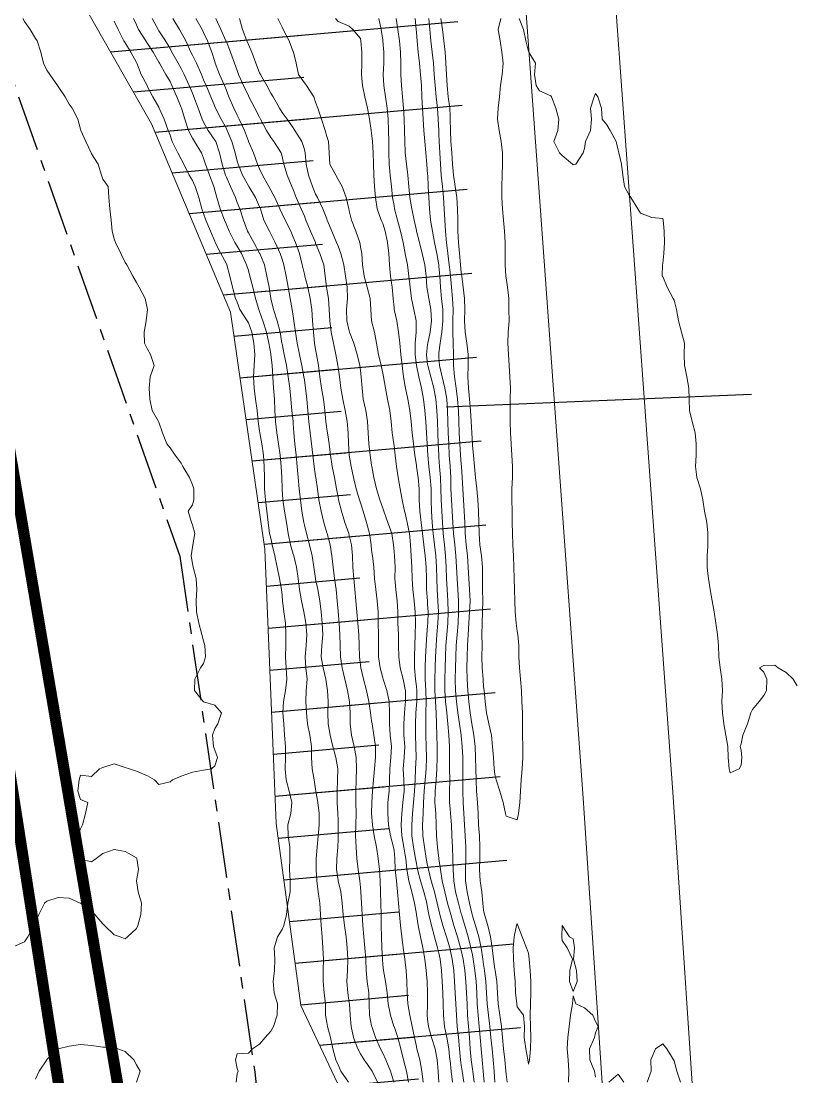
# Model space of a CAD drawing. Header units: centimetres. Extents: x 0 to 642158, y -847 to 649707.
# Drawn here: x 617082.6 to 617117.14, y 621289.99 to 621337.13 of the extents above; entities that cross this region are included whole.
import ezdxf

# ---------------------------------------------------------------- set-up
doc = ezdxf.new("R2010")
doc.units = ezdxf.units.CM
doc.header["$MEASUREMENT"] = 0
doc.linetypes.add('CENTERX2', pattern=[4, 2.5, -0.5, 0.5, -0.5])
for name, color, linetype, lineweight in [('MEV_environnement_V', 7, 'Continuous', 20), ('MEV_schema paysager_V', 7, 'Continuous', 20), ('WAL_topographie 0.5', 253, 'Continuous', 20)]:
    doc.layers.add(name, color=color, linetype=linetype, lineweight=lineweight)
doc.layers.add('MEV_schema paysager_Ha', color=7, linetype='Continuous', lineweight=25, transparency=0.13)
doc.layers.add('SPW_parcellaire cadastral', color=7, linetype='CENTERX2', lineweight=25, true_color=0xff0542)
doc.linetypes.add('TRACKS', pattern='A,0.15,[130,ltypeshp.shx,S=0.25,R=0,X=0,Y=0],0.15', length=0.3)
picture_1 = doc.add_image_def('image2.png', size_in_pixel=(6614, 11023))

msp = doc.modelspace()

# ---------------------------------------------------------------- hatches: boundary and pattern name
at = {"layer": 'MEV_schema paysager_Ha', "transparency": 33554687}
h = msp.add_hatch(dxfattribs=at)
h.set_pattern_fill('ANSI31', color=60, scale=30, angle=320)
h.paths.add_polyline_path([(617170.419, 620834.567), (617172.651, 620836.166), (617173.767, 620838.36), (617176.52, 620837.394), (617174.806, 620846.341), (617170.861, 620863.855), (617160.166, 620908.624), (617154.776, 620933.562), (617146.673, 620971.647), (617141.556, 621000.514), (617137.768, 621021.34), (617128.09, 621079.063), (617126.156, 621093.864), (617119.316, 621143.104), (617111.792, 621208.391), (617108.156, 621251.964), (617106.162, 621276.436), (617103.961, 621303.676), (617102.134, 621336.288), (617100.135, 621389.845), (617096.516, 621463.981), (617093.32, 621529.296), (617090.317, 621582.148), (617088.875, 621608.789), (617089.552, 621610.434), (617091.584, 621610.24), (617079.838, 621624.63), (617079.15, 621614.869), (617077.224, 621610.745), (617075.161, 621604.283), (617075.024, 621597.272), (617074.199, 621592.185), (617074.199, 621587.785), (617073.373, 621584.761), (617071.723, 621576.1), (617070.554, 621571.223), (617069.004, 621567.237), (617065.792, 621560.483), (617065.459, 621555.39), (617064.352, 621548.747), (617063.248, 621545.861), (617063.538, 621539.763), (617064.894, 621531.341), (617066.831, 621523.888), (617067.993, 621518.758), (617069.311, 621511.094), (617070.285, 621505.466), (617073.425, 621497.132), (617077.756, 621487.932), (617080.679, 621477.434), (617081.545, 621462.498), (617082.024, 621453.112), (617079.891, 621448.421), (617077.757, 621439.358), (617074.131, 621434.987), (617070.825, 621431.469), (617069.438, 621426.671), (617071.018, 621420.988), (617073.27, 621414.516), (617077.07, 621409.311), (617077.914, 621402.699), (617079.322, 621395.946), (617077.774, 621388.912), (617077.028, 621379.272), (617077.18, 621366.49), (617077.637, 621354.926), (617081.138, 621345.34), (617084.667, 621339.141), (617088.419, 621332.55), (617091.943, 621324.141), (617093.489, 621313.549), (617093.991, 621301.308), (617095.095, 621293.181), (617098.226, 621286.522), (617098.599, 621269.214), (617098.32, 621260.56), (617100.919, 621240.097), (617102.163, 621224.304), (617102.661, 621213.61), (617104.31, 621203.418), (617105.03, 621196.058), (617108.853, 621175.666), (617110.452, 621164.481), (617113.761, 621137.233), (617115.569, 621117.477), (617117.489, 621112.22), (617116.988, 621109.132), (617114.316, 621105.794), (617111.985, 621102.229), (617112.056, 621101.1), (617120.765, 621101.771), (617121.63, 621095.928), (617112.376, 621095.304), (617112.524, 621092.145), (617113.883, 621089.004), (617118.105, 621088.839), (617120.775, 621088.744), (617122.967, 621085.98), (617123.825, 621080.262), (617124.207, 621073.973), (617125.553, 621066.79), (617126.9, 621057.169), (617128.055, 621049.377), (617129.783, 621041.532), (617130.994, 621026.347), (617134.207, 621004.931), (617136.145, 620988.525), (617136.031, 620979.069), (617142.374, 620949.543), (617145.918, 620930.208), (617153.153, 620899.212), (617158.672, 620872.657), (617161.08, 620858.212), (617163.85, 620847.016), (617167.101, 620840.155), (617169.922, 620834.909)])
h = msp.add_hatch(dxfattribs=at)
h.set_pattern_fill('ANSI31', color=60, scale=15, angle=320)
h.paths.add_polyline_path([(617170.419, 620834.567), (617172.651, 620836.166), (617173.767, 620838.36), (617172.164, 620839.948), (617169.222, 620844.997), (617165.011, 620861.103), (617155.295, 620905.773), (617149.967, 620930.558), (617141.637, 620968.956), (617138.302, 620999.865), (617134.651, 621021.029), (617125.75, 621078.391), (617121.772, 621092.578), (617115.806, 621141.831), (617107.516, 621206.061), (617103.711, 621250.656), (617102.096, 621275.072), (617098.522, 621305.188), (617095.036, 621336.316), (617086.438, 621359.081), (617085.934, 621388.312), (617080.11, 621426.004), (617086.838, 621442.658), (617088.578, 621463.389), (617083.681, 621500.211), (617076.945, 621529.071), (617073.11, 621552.713), (617080.742, 621582.645), (617082.21, 621610.23), (617089.552, 621610.434), (617091.584, 621610.24), (617079.838, 621624.63), (617079.15, 621614.869), (617077.224, 621610.745), (617075.161, 621604.283), (617075.024, 621597.272), (617074.199, 621592.185), (617074.199, 621587.785), (617073.373, 621584.761), (617071.723, 621576.1), (617070.554, 621571.223), (617069.004, 621567.237), (617065.792, 621560.483), (617065.459, 621555.39), (617064.352, 621548.747), (617063.248, 621545.861), (617063.538, 621539.763), (617064.894, 621531.341), (617066.831, 621523.888), (617067.993, 621518.758), (617069.311, 621511.094), (617070.285, 621505.466), (617073.425, 621497.132), (617077.756, 621487.932), (617080.679, 621477.434), (617081.545, 621462.498), (617082.024, 621453.112), (617079.891, 621448.421), (617077.757, 621439.358), (617074.131, 621434.987), (617070.825, 621431.469), (617069.438, 621426.671), (617071.018, 621420.988), (617073.27, 621414.516), (617077.07, 621409.311), (617077.914, 621402.699), (617079.322, 621395.946), (617077.774, 621388.912), (617077.028, 621379.272), (617077.18, 621366.49), (617077.637, 621354.926), (617081.138, 621345.34), (617084.667, 621339.141), (617088.419, 621332.55), (617091.943, 621324.141), (617093.489, 621313.549), (617093.991, 621301.308), (617095.095, 621293.181), (617098.226, 621286.522), (617098.599, 621269.214), (617098.32, 621260.56), (617100.919, 621240.097), (617102.163, 621224.304), (617102.661, 621213.61), (617104.31, 621203.418), (617105.03, 621196.058), (617108.853, 621175.666), (617110.452, 621164.481), (617113.761, 621137.233), (617115.569, 621117.477), (617117.489, 621112.22), (617116.988, 621109.132), (617114.316, 621105.794), (617111.985, 621102.229), (617112.056, 621101.1), (617120.765, 621101.771), (617121.63, 621095.928), (617112.376, 621095.304), (617112.524, 621092.145), (617113.883, 621089.004), (617118.105, 621088.839), (617120.775, 621088.744), (617122.967, 621085.98), (617123.825, 621080.262), (617124.207, 621073.973), (617125.553, 621066.79), (617126.9, 621057.169), (617128.055, 621049.377), (617129.783, 621041.532), (617130.994, 621026.347), (617134.207, 621004.931), (617136.145, 620988.525), (617136.031, 620979.069), (617142.374, 620949.543), (617145.918, 620930.208), (617153.153, 620899.212), (617158.672, 620872.657), (617161.08, 620858.212), (617163.85, 620847.016), (617167.101, 620840.155), (617169.922, 620834.909)])

# ---------------------------------------------------------------- linework, layer by layer
msp.add_lwpolyline([(617101.593, 621319.912), (617115.209, 621320.471)])
at = {"layer": 'MEV_environnement_V', "linetype": 'TRACKS', "ltscale": 3}
for points in [[(617115.794, 621199.724), (617111.915, 621241.714), (617110.06, 621267.008), (617107.699, 621302.432), (617104.663, 621344.26), (617103.483, 621367.692), (617102.471, 621399.898), (617101.965, 621436.486), (617102.302, 621459.749), (617102.808, 621476.946), (617103.82, 621503.415), (617105.674, 621530.899), (617108.036, 621563.453)], [(617119.773, 621200.126), (617115.901, 621242.044), (617114.05, 621267.287), (617111.689, 621302.71), (617108.655, 621344.506), (617107.479, 621367.856), (617106.47, 621399.988), (617105.965, 621436.485), (617106.301, 621459.661), (617106.806, 621476.811), (617107.814, 621503.204), (617109.664, 621530.619), (617112.025, 621563.164)]]:
    msp.add_lwpolyline(points, dxfattribs=at)
at = {"layer": 'MEV_schema paysager_V', "color": 60}
msp.add_lwpolyline([(617077.07, 621409.311), (617077.914, 621402.699), (617079.322, 621395.946), (617077.774, 621388.912), (617077.028, 621379.272), (617077.18, 621366.49), (617077.637, 621354.926), (617081.138, 621345.34), (617084.667, 621339.141), (617088.419, 621332.55), (617091.943, 621324.141), (617093.489, 621313.549), (617093.991, 621301.308), (617095.095, 621293.181), (617098.226, 621286.522), (617098.599, 621269.214), (617098.32, 621260.56), (617100.919, 621240.097), (617102.163, 621224.304)], dxfattribs=at)
at = {"layer": 'MEV_schema paysager_V', "color": 60, "const_width": 0.5}
for points in [[(617110.277, 621100.618), (617111.124, 621109.529), (617111.382, 621116.71), (617111.574, 621125.307), (617110.935, 621135.4), (617109.34, 621150.055), (617106.104, 621177.648), (617104.154, 621190.505), (617102.541, 621197.282), (617100.539, 621209.483), (617096.053, 621236.837), (617089.623, 621273.757), (617077.79, 621343.258), (617071.163, 621389.516)], [(617108.822, 621103.031), (617109.811, 621117.869), (617110.075, 621125.387), (617109.255, 621136.748), (617107.17, 621155.599), (617105.176, 621171.458), (617103.362, 621186.14), (617101.579, 621194.056), (617099.483, 621205.218), (617096.884, 621218.628), (617084.5, 621288.232), (617075.813, 621343.77), (617069.415, 621389.248)]]:
    msp.add_lwpolyline(points, dxfattribs=at)
at = {"layer": 'SPW_parcellaire cadastral'}
msp.add_lwpolyline([(616994.605, 621177.519), (616985.886, 621207.147), (616944.019, 621346.288), (616971.753, 621365.049), (617029.25, 621381.354), (617065.63, 621389.514), (617071.741, 621390.887), (617073.221, 621360.179), (617089.684, 621313.243), (617093.033, 621290.202), (617101.744, 621209.692), (616994.605, 621177.519)], dxfattribs=at)
at = {"layer": 'WAL_topographie 0.5'}
for points in [[(617082.678, 621337.25), (617082.75, 621337.119), (617083.003, 621336.75), (617083.25, 621336.358), (617083.314, 621336.25), (617083.486, 621335.75), (617083.609, 621335.25), (617083.75, 621334.937), (617083.883, 621334.75), (617084.225, 621334.25), (617084.25, 621334.212), (617084.569, 621333.75), (617084.75, 621333.425), (617084.886, 621333.25), (617085.137, 621332.75), (617085.25, 621332.3), (617085.27, 621332.25), (617085.495, 621331.75), (617085.731, 621331.25), (617085.75, 621331.203), (617086.05, 621330.75), (617086.194, 621330.25), (617086.25, 621330.07), (617086.485, 621329.75), (617086.519, 621329.25), (617086.567, 621328.75), (617086.617, 621328.25), (617086.661, 621327.75), (617086.75, 621327.413), (617086.81, 621327.25), (617087.06, 621326.75), (617087.25, 621326.357), (617087.322, 621326.25), (617087.59, 621325.75), (617087.75, 621325.467), (617087.879, 621325.25), (617088.141, 621324.75), (617088.25, 621324.25), (617088.25, 621324.25), (617088.25, 621324.25), (617088.186, 621323.75), (617088.094, 621323.25), (617088.105, 621322.75), (617088.25, 621322.483), (617088.373, 621322.25), (617088.546, 621321.75), (617088.369, 621321.25), (617088.319, 621320.75), (617088.343, 621320.25), (617088.45, 621319.75), (617088.741, 621319.25), (617088.75, 621319.231), (617088.914, 621318.75), (617089.115, 621318.25), (617089.25, 621318.075), (617089.474, 621317.75), (617089.75, 621317.394), (617089.825, 621317.25), (617090.12, 621316.75), (617090.25, 621316.432), (617090.313, 621316.25), (617090.315, 621315.75), (617090.25, 621315.538), (617090.067, 621315.25), (617090.207, 621314.75), (617090.25, 621314.639), (617090.359, 621314.25), (617090.264, 621313.75), (617090.25, 621313.65), (617090.187, 621313.25), (617090.25, 621312.917), (617090.289, 621312.75), (617090.424, 621312.25), (617090.452, 621311.75), (617090.42, 621311.25), (617090.438, 621310.75), (617090.537, 621310.25), (617090.67, 621309.75), (617090.75, 621309.459), (617090.804, 621309.25), (617090.831, 621308.75), (617090.75, 621308.456), (617090.615, 621308.25), (617090.364, 621307.75), (617090.35, 621307.25), (617090.736, 621306.75), (617090.75, 621306.739), (617091.25, 621306.591), (617091.544, 621306.25), (617091.382, 621305.75), (617091.25, 621305.554), (617091.139, 621305.25), (617091.194, 621304.75), (617091.25, 621304.573), (617091.375, 621304.25), (617091.25, 621303.883), (617091.096, 621303.75), (617090.75, 621303.683), (617090.25, 621303.592), (617089.75, 621303.415), (617089.363, 621303.25), (617089.25, 621303.162), (617088.75, 621303.052), (617088.557, 621303.25), (617088.25, 621303.432), (617087.75, 621303.638), (617087.441, 621303.75), (617087.25, 621303.811), (617086.75, 621303.969), (617086.25, 621303.808), (617086.1, 621303.75), (617085.75, 621303.4), (617085.25, 621303.458), (617085.201, 621303.25), (617085.135, 621302.75), (617085.25, 621302.375), (617085.583, 621302.25), (617085.483, 621301.75), (617085.343, 621301.25), (617085.25, 621301.075), (617085.104, 621300.75), (617085.018, 621300.25), (617085.234, 621299.75), (617085.25, 621299.719), (617085.75, 621299.591), (617085.95, 621299.75), (617086.25, 621299.96), (617086.75, 621300.142), (617087.25, 621300.053), (617087.75, 621299.768), (617087.763, 621299.75), (617087.85, 621299.25), (617087.75, 621298.75), (617087.821, 621298.25), (617087.975, 621297.75), (617087.94, 621297.25), (617087.807, 621296.75), (617087.75, 621296.62), (617087.345, 621296.25), (617087.25, 621296.155), (617087.019, 621296.25), (617086.75, 621296.338), (617086.327, 621296.75), (617086.25, 621296.827), (617085.895, 621297.25), (617085.75, 621297.428), (617085.25, 621297.745), (617085.238, 621297.75), (617084.75, 621297.97), (617084.25, 621297.997), (617083.75, 621297.842), (617083.649, 621297.75), (617083.391, 621297.25), (617083.25, 621296.938), (617083.182, 621296.75), (617082.909, 621296.25), (617082.75, 621296.019), (617082.25, 621295.804)], [(617086.75, 621337.135), (617086.932, 621336.75), (617087.194, 621336.25), (617087.25, 621336.156), (617087.508, 621335.75), (617087.75, 621335.289), (617087.769, 621335.25), (617087.969, 621334.75), (617088.224, 621334.25), (617088.25, 621334.198), (617088.485, 621333.75), (617088.75, 621333.291), (617088.768, 621333.25), (617088.992, 621332.75), (617089.172, 621332.25), (617089.25, 621332.044), (617089.345, 621331.75), (617089.594, 621331.25), (617089.75, 621330.971), (617089.868, 621330.75), (617090.112, 621330.25), (617090.25, 621330.011), (617090.372, 621329.75), (617090.538, 621329.25), (617090.664, 621328.75), (617090.75, 621328.54), (617090.853, 621328.25), (617091.06, 621327.75), (617091.25, 621327.301), (617091.272, 621327.25), (617091.52, 621326.75), (617091.75, 621326.321), (617091.786, 621326.25), (617091.922, 621325.75), (617092.041, 621325.25), (617092.177, 621324.75), (617092.25, 621324.581), (617092.363, 621324.25), (617092.693, 621323.75), (617092.75, 621323.661), (617092.897, 621323.25), (617092.995, 621322.75), (617093.036, 621322.25), (617093.007, 621321.75), (617092.974, 621321.25), (617092.999, 621320.75), (617093.064, 621320.25), (617093.133, 621319.75), (617093.181, 621319.25), (617093.25, 621318.832), (617093.261, 621318.75), (617093.354, 621318.25), (617093.426, 621317.75), (617093.459, 621317.25), (617093.462, 621316.75), (617093.471, 621316.25), (617093.513, 621315.75), (617093.575, 621315.25), (617093.631, 621314.75), (617093.697, 621314.25), (617093.75, 621314.052), (617093.808, 621313.75), (617093.93, 621313.25), (617094.039, 621312.75), (617094.137, 621312.25), (617094.219, 621311.75), (617094.25, 621311.5), (617094.272, 621311.25), (617094.334, 621310.75), (617094.407, 621310.25), (617094.427, 621309.75), (617094.413, 621309.25), (617094.406, 621308.75), (617094.438, 621308.25), (617094.47, 621307.75), (617094.411, 621307.25), (617094.321, 621306.75), (617094.293, 621306.25), (617094.324, 621305.75), (617094.364, 621305.25), (617094.403, 621304.75), (617094.407, 621304.25), (617094.397, 621303.75), (617094.442, 621303.25), (617094.568, 621302.75), (617094.688, 621302.25), (617094.642, 621301.75), (617094.512, 621301.25), (617094.528, 621300.75), (617094.597, 621300.25), (617094.598, 621299.75), (617094.588, 621299.25), (617094.619, 621298.75), (617094.615, 621298.25), (617094.514, 621297.75), (617094.448, 621297.25), (617094.33, 621296.75), (617094.25, 621296.57), (617094.047, 621296.25), (617093.901, 621295.75), (617093.923, 621295.25), (617093.917, 621294.75), (617093.853, 621294.25), (617093.894, 621293.75), (617094.054, 621293.25), (617094.036, 621292.75), (617093.876, 621292.25), (617093.75, 621292.034), (617093.504, 621291.75), (617093.25, 621291.457), (617092.934, 621291.25), (617092.75, 621291.05), (617092.25, 621291.028), (617092.167, 621290.75), (617092.25, 621290.365), (617092.295, 621290.25), (617092.25, 621290.125), (617092.204, 621289.75)], [(617087.623, 621337.25), (617087.75, 621336.966), (617087.845, 621336.75), (617088.166, 621336.25), (617088.25, 621336.129), (617088.495, 621335.75), (617088.75, 621335.303), (617088.78, 621335.25), (617089.07, 621334.75), (617089.25, 621334.428), (617089.337, 621334.25), (617089.551, 621333.75), (617089.75, 621333.27), (617089.757, 621333.25), (617089.914, 621332.75), (617090.077, 621332.25), (617090.25, 621331.911), (617090.345, 621331.75), (617090.654, 621331.25), (617090.75, 621331.016), (617090.838, 621330.75), (617091.011, 621330.25), (617091.203, 621329.75), (617091.25, 621329.582), (617091.346, 621329.25), (617091.494, 621328.75), (617091.684, 621328.25), (617091.75, 621328.084), (617091.886, 621327.75), (617092.143, 621327.25), (617092.25, 621327.082), (617092.448, 621326.75), (617092.671, 621326.25), (617092.75, 621325.989), (617092.819, 621325.75), (617092.944, 621325.25), (617093.061, 621324.75), (617093.211, 621324.25), (617093.25, 621324.159), (617093.398, 621323.75), (617093.559, 621323.25), (617093.666, 621322.75), (617093.75, 621322.283), (617093.756, 621322.25), (617093.817, 621321.75), (617093.837, 621321.25), (617093.868, 621320.75), (617093.908, 621320.25), (617093.927, 621319.75), (617093.954, 621319.25), (617094.021, 621318.75), (617094.099, 621318.25), (617094.163, 621317.75), (617094.216, 621317.25), (617094.242, 621316.75), (617094.25, 621316.25), (617094.25, 621316.25), (617094.288, 621315.75), (617094.364, 621315.25), (617094.449, 621314.75), (617094.529, 621314.25), (617094.635, 621313.75), (617094.75, 621313.33), (617094.773, 621313.25), (617094.889, 621312.75), (617094.964, 621312.25), (617095.034, 621311.75), (617095.113, 621311.25), (617095.217, 621310.75), (617095.25, 621310.592), (617095.312, 621310.25), (617095.351, 621309.75), (617095.32, 621309.25), (617095.28, 621308.75), (617095.317, 621308.25), (617095.37, 621307.75), (617095.333, 621307.25), (617095.308, 621306.75), (617095.337, 621306.25), (617095.393, 621305.75), (617095.489, 621305.25), (617095.558, 621304.75), (617095.57, 621304.25), (617095.598, 621303.75), (617095.682, 621303.25), (617095.75, 621302.846), (617095.764, 621302.75), (617095.841, 621302.25), (617095.901, 621301.75), (617095.909, 621301.25), (617095.868, 621300.75), (617095.811, 621300.25), (617095.773, 621299.75), (617095.768, 621299.25), (617095.797, 621298.75), (617095.87, 621298.25), (617095.934, 621297.75), (617095.964, 621297.25), (617096.004, 621296.75), (617096.038, 621296.25), (617096.065, 621295.75), (617096.096, 621295.25), (617096.093, 621294.75), (617096.087, 621294.25), (617096.137, 621293.75), (617096.193, 621293.25), (617096.183, 621292.75), (617096.25, 621292.417), (617096.276, 621292.25), (617096.415, 621291.75), (617096.515, 621291.25), (617096.651, 621290.75), (617096.75, 621290.526), (617096.873, 621290.25), (617097.223, 621289.75)], [(617088.455, 621337.25), (617088.718, 621336.75), (617088.75, 621336.701), (617089.042, 621336.25), (617089.25, 621335.902), (617089.336, 621335.75), (617089.616, 621335.25), (617089.75, 621335.01), (617089.887, 621334.75), (617090.111, 621334.25), (617090.25, 621333.915), (617090.317, 621333.75), (617090.506, 621333.25), (617090.691, 621332.75), (617090.75, 621332.622), (617090.955, 621332.25), (617091.25, 621331.822), (617091.289, 621331.75), (617091.464, 621331.25), (617091.577, 621330.75), (617091.728, 621330.25), (617091.75, 621330.195), (617091.946, 621329.75), (617092.167, 621329.25), (617092.25, 621329.03), (617092.365, 621328.75), (617092.531, 621328.25), (617092.715, 621327.75), (617092.75, 621327.683), (617092.996, 621327.25), (617093.25, 621326.775), (617093.264, 621326.75), (617093.462, 621326.25), (617093.579, 621325.75), (617093.669, 621325.25), (617093.75, 621324.761), (617093.752, 621324.75), (617093.871, 621324.25), (617094.034, 621323.75), (617094.165, 621323.25), (617094.246, 621322.75), (617094.25, 621322.726), (617094.349, 621322.25), (617094.455, 621321.75), (617094.528, 621321.25), (617094.592, 621320.75), (617094.647, 621320.25), (617094.693, 621319.75), (617094.743, 621319.25), (617094.75, 621319.171), (617094.783, 621318.75), (617094.826, 621318.25), (617094.88, 621317.75), (617094.93, 621317.25), (617094.972, 621316.75), (617095.016, 621316.25), (617095.067, 621315.75), (617095.134, 621315.25), (617095.225, 621314.75), (617095.25, 621314.629), (617095.34, 621314.25), (617095.477, 621313.75), (617095.599, 621313.25), (617095.671, 621312.75), (617095.741, 621312.25), (617095.75, 621312.208), (617095.852, 621311.75), (617095.944, 621311.25), (617095.992, 621310.75), (617096.046, 621310.25), (617096.076, 621309.75), (617096.033, 621309.25), (617096.002, 621308.75), (617096.079, 621308.25), (617096.199, 621307.75), (617096.25, 621307.442), (617096.284, 621307.25), (617096.311, 621306.75), (617096.299, 621306.25), (617096.312, 621305.75), (617096.392, 621305.25), (617096.515, 621304.75), (617096.655, 621304.25), (617096.74, 621303.75), (617096.732, 621303.25), (617096.712, 621302.75), (617096.714, 621302.25), (617096.742, 621301.75), (617096.75, 621301.459), (617096.755, 621301.25), (617096.753, 621300.75), (617096.75, 621300.6), (617096.742, 621300.25), (617096.693, 621299.75), (617096.679, 621299.25), (617096.75, 621298.758), (617096.751, 621298.75), (617096.869, 621298.25), (617096.941, 621297.75), (617096.979, 621297.25), (617097.038, 621296.75), (617097.111, 621296.25), (617097.163, 621295.75), (617097.193, 621295.25), (617097.175, 621294.75), (617097.139, 621294.25), (617097.181, 621293.75), (617097.25, 621293.302), (617097.257, 621293.25), (617097.293, 621292.75), (617097.334, 621292.25), (617097.439, 621291.75), (617097.629, 621291.25), (617097.75, 621291.028), (617097.915, 621290.75), (617098.25, 621290.287), (617098.271, 621290.25), (617098.516, 621289.75)], [(617089.378, 621337.25), (617089.68, 621336.75), (617089.75, 621336.627), (617089.954, 621336.25), (617090.18, 621335.75), (617090.25, 621335.609), (617090.425, 621335.25), (617090.649, 621334.75), (617090.75, 621334.507), (617090.861, 621334.25), (617091.069, 621333.75), (617091.25, 621333.317), (617091.279, 621333.25), (617091.529, 621332.75), (617091.75, 621332.361), (617091.806, 621332.25), (617092.01, 621331.75), (617092.154, 621331.25), (617092.25, 621330.885), (617092.292, 621330.75), (617092.49, 621330.25), (617092.75, 621329.771), (617092.762, 621329.75), (617093.063, 621329.25), (617093.25, 621328.839), (617093.288, 621328.75), (617093.443, 621328.25), (617093.684, 621327.75), (617093.75, 621327.631), (617093.941, 621327.25), (617094.16, 621326.75), (617094.25, 621326.502), (617094.334, 621326.25), (617094.433, 621325.75), (617094.52, 621325.25), (617094.613, 621324.75), (617094.706, 621324.25), (617094.75, 621323.963), (617094.78, 621323.75), (617094.848, 621323.25), (617094.927, 621322.75), (617095.024, 621322.25), (617095.133, 621321.75), (617095.23, 621321.25), (617095.25, 621321.118), (617095.305, 621320.75), (617095.363, 621320.25), (617095.399, 621319.75), (617095.443, 621319.25), (617095.507, 621318.75), (617095.567, 621318.25), (617095.623, 621317.75), (617095.688, 621317.25), (617095.75, 621316.806), (617095.758, 621316.75), (617095.83, 621316.25), (617095.9, 621315.75), (617095.994, 621315.25), (617096.12, 621314.75), (617096.25, 621314.282), (617096.259, 621314.25), (617096.399, 621313.75), (617096.48, 621313.25), (617096.53, 621312.75), (617096.592, 621312.25), (617096.662, 621311.75), (617096.716, 621311.25), (617096.75, 621310.788), (617096.753, 621310.75), (617096.797, 621310.25), (617096.834, 621309.75), (617096.84, 621309.25), (617096.857, 621308.75), (617096.937, 621308.25), (617097.051, 621307.75), (617097.172, 621307.25), (617097.25, 621306.821), (617097.263, 621306.75), (617097.289, 621306.25), (617097.294, 621305.75), (617097.352, 621305.25), (617097.469, 621304.75), (617097.554, 621304.25), (617097.569, 621303.75), (617097.552, 621303.25), (617097.537, 621302.75), (617097.546, 621302.25), (617097.559, 621301.75), (617097.543, 621301.25), (617097.533, 621300.75), (617097.554, 621300.25), (617097.59, 621299.75), (617097.653, 621299.25), (617097.727, 621298.75), (617097.75, 621298.444), (617097.763, 621298.25), (617097.793, 621297.75), (617097.829, 621297.25), (617097.864, 621296.75), (617097.9, 621296.25), (617097.946, 621295.75), (617097.992, 621295.25), (617098.009, 621294.75), (617098.045, 621294.25), (617098.122, 621293.75), (617098.144, 621293.25), (617098.161, 621292.75), (617098.25, 621292.273), (617098.255, 621292.25), (617098.416, 621291.75), (617098.644, 621291.25), (617098.75, 621291.049), (617098.885, 621290.75), (617099.086, 621290.25), (617099.248, 621289.75)], [(617090.398, 621337.25), (617090.68, 621336.75), (617090.75, 621336.616), (617090.927, 621336.25), (617091.117, 621335.75), (617091.25, 621335.325), (617091.271, 621335.25), (617091.458, 621334.75), (617091.68, 621334.25), (617091.75, 621334.076), (617091.88, 621333.75), (617092.093, 621333.25), (617092.25, 621332.927), (617092.341, 621332.75), (617092.571, 621332.25), (617092.75, 621331.764), (617092.756, 621331.75), (617092.97, 621331.25), (617093.159, 621330.75), (617093.25, 621330.535), (617093.379, 621330.25), (617093.657, 621329.75), (617093.75, 621329.584), (617093.929, 621329.25), (617094.145, 621328.75), (617094.25, 621328.52), (617094.387, 621328.25), (617094.639, 621327.75), (617094.75, 621327.486), (617094.848, 621327.25), (617095.025, 621326.75), (617095.153, 621326.25), (617095.25, 621325.826), (617095.269, 621325.75), (617095.395, 621325.25), (617095.509, 621324.75), (617095.58, 621324.25), (617095.613, 621323.75), (617095.65, 621323.25), (617095.705, 621322.75), (617095.75, 621322.462), (617095.785, 621322.25), (617095.873, 621321.75), (617095.943, 621321.25), (617096.019, 621320.75), (617096.108, 621320.25), (617096.165, 621319.75), (617096.203, 621319.25), (617096.25, 621318.912), (617096.275, 621318.75), (617096.35, 621318.25), (617096.41, 621317.75), (617096.493, 621317.25), (617096.593, 621316.75), (617096.68, 621316.25), (617096.75, 621315.875), (617096.776, 621315.75), (617096.909, 621315.25), (617097.058, 621314.75), (617097.225, 621314.25), (617097.25, 621314.159), (617097.348, 621313.75), (617097.398, 621313.25), (617097.414, 621312.75), (617097.45, 621312.25), (617097.507, 621311.75), (617097.547, 621311.25), (617097.583, 621310.75), (617097.627, 621310.25), (617097.671, 621309.75), (617097.695, 621309.25), (617097.709, 621308.75), (617097.75, 621308.38), (617097.765, 621308.25), (617097.886, 621307.75), (617098.022, 621307.25), (617098.126, 621306.75), (617098.2, 621306.25), (617098.25, 621305.892), (617098.268, 621305.75), (617098.349, 621305.25), (617098.419, 621304.75), (617098.417, 621304.25), (617098.381, 621303.75), (617098.34, 621303.25), (617098.286, 621302.75), (617098.253, 621302.25), (617098.251, 621301.75), (617098.282, 621301.25), (617098.362, 621300.75), (617098.473, 621300.25), (617098.546, 621299.75), (617098.595, 621299.25), (617098.638, 621298.75), (617098.652, 621298.25), (617098.66, 621297.75), (617098.669, 621297.25), (617098.681, 621296.75), (617098.691, 621296.25), (617098.703, 621295.75), (617098.73, 621295.25), (617098.75, 621295.011), (617098.778, 621294.75), (617098.866, 621294.25), (617098.942, 621293.75), (617098.995, 621293.25), (617099.085, 621292.75), (617099.246, 621292.25), (617099.25, 621292.24), (617099.413, 621291.75), (617099.549, 621291.25), (617099.677, 621290.75), (617099.75, 621290.471), (617099.802, 621290.25), (617099.897, 621289.75)], [(617091.298, 621337.25), (617091.525, 621336.75), (617091.748, 621336.25), (617091.75, 621336.245), (617091.955, 621335.75), (617092.131, 621335.25), (617092.25, 621334.919), (617092.313, 621334.75), (617092.536, 621334.25), (617092.75, 621333.789), (617092.771, 621333.75), (617093.034, 621333.25), (617093.25, 621332.835), (617093.294, 621332.75), (617093.552, 621332.25), (617093.75, 621331.934), (617093.888, 621331.75), (617094.206, 621331.25), (617094.25, 621331.089), (617094.328, 621330.75), (617094.474, 621330.25), (617094.691, 621329.75), (617094.75, 621329.61), (617094.886, 621329.25), (617095.105, 621328.75), (617095.25, 621328.415), (617095.317, 621328.25), (617095.525, 621327.75), (617095.737, 621327.25), (617095.75, 621327.215), (617095.942, 621326.75), (617096.111, 621326.25), (617096.182, 621325.75), (617096.235, 621325.25), (617096.25, 621325.164), (617096.319, 621324.75), (617096.358, 621324.25), (617096.386, 621323.75), (617096.448, 621323.25), (617096.542, 621322.75), (617096.649, 621322.25), (617096.74, 621321.75), (617096.75, 621321.672), (617096.812, 621321.25), (617096.88, 621320.75), (617096.969, 621320.25), (617097.07, 621319.75), (617097.157, 621319.25), (617097.199, 621318.75), (617097.217, 621318.25), (617097.25, 621317.797), (617097.253, 621317.75), (617097.334, 621317.25), (617097.444, 621316.75), (617097.563, 621316.25), (617097.708, 621315.75), (617097.75, 621315.617), (617097.866, 621315.25), (617098.021, 621314.75), (617098.151, 621314.25), (617098.222, 621313.75), (617098.25, 621313.5), (617098.284, 621313.25), (617098.352, 621312.75), (617098.381, 621312.25), (617098.43, 621311.75), (617098.504, 621311.25), (617098.535, 621310.75), (617098.54, 621310.25), (617098.557, 621309.75), (617098.553, 621309.25), (617098.556, 621308.75), (617098.63, 621308.25), (617098.75, 621307.807), (617098.767, 621307.75), (617098.93, 621307.25), (617099.035, 621306.75), (617099.054, 621306.25), (617099.04, 621305.75), (617099.074, 621305.25), (617099.13, 621304.75), (617099.105, 621304.25), (617099.055, 621303.75), (617099.051, 621303.25), (617099.03, 621302.75), (617098.979, 621302.25), (617098.97, 621301.75), (617099.006, 621301.25), (617099.098, 621300.75), (617099.231, 621300.25), (617099.25, 621300.103), (617099.284, 621299.75), (617099.305, 621299.25), (617099.354, 621298.75), (617099.408, 621298.25), (617099.454, 621297.75), (617099.494, 621297.25), (617099.544, 621296.75), (617099.595, 621296.25), (617099.654, 621295.75), (617099.731, 621295.25), (617099.75, 621295.11), (617099.793, 621294.75), (617099.823, 621294.25), (617099.829, 621293.75), (617099.868, 621293.25), (617099.96, 621292.75), (617100.064, 621292.25), (617100.167, 621291.75), (617100.25, 621291.343), (617100.273, 621291.25), (617100.406, 621290.75), (617100.495, 621290.25), (617100.547, 621289.75)], [(617092.356, 621337.25), (617092.482, 621336.75), (617092.68, 621336.25), (617092.75, 621336.08), (617092.906, 621335.75), (617093.084, 621335.25), (617093.25, 621334.825), (617093.284, 621334.75), (617093.572, 621334.25), (617093.75, 621333.914), (617093.861, 621333.75), (617094.138, 621333.25), (617094.25, 621333.058), (617094.475, 621332.75), (617094.75, 621332.372), (617094.825, 621332.25), (617095.135, 621331.75), (617095.25, 621331.393), (617095.288, 621331.25), (617095.327, 621330.75), (617095.429, 621330.25), (617095.606, 621329.75), (617095.75, 621329.411), (617095.831, 621329.25), (617096.071, 621328.75), (617096.25, 621328.298), (617096.269, 621328.25), (617096.472, 621327.75), (617096.677, 621327.25), (617096.75, 621327.078), (617096.874, 621326.75), (617097.008, 621326.25), (617097.081, 621325.75), (617097.153, 621325.25), (617097.172, 621324.75), (617097.126, 621324.25), (617097.14, 621323.75), (617097.25, 621323.307), (617097.268, 621323.25), (617097.453, 621322.75), (617097.599, 621322.25), (617097.72, 621321.75), (617097.75, 621321.538), (617097.789, 621321.25), (617097.821, 621320.75), (617097.878, 621320.25), (617097.985, 621319.75), (617098.066, 621319.25), (617098.091, 621318.75), (617098.128, 621318.25), (617098.191, 621317.75), (617098.25, 621317.305), (617098.258, 621317.25), (617098.344, 621316.75), (617098.463, 621316.25), (617098.622, 621315.75), (617098.75, 621315.382), (617098.798, 621315.25), (617098.977, 621314.75), (617099.146, 621314.25), (617099.222, 621313.75), (617099.25, 621313.436), (617099.263, 621313.25), (617099.293, 621312.75), (617099.292, 621312.25), (617099.327, 621311.75), (617099.393, 621311.25), (617099.412, 621310.75), (617099.418, 621310.25), (617099.442, 621309.75), (617099.447, 621309.25), (617099.459, 621308.75), (617099.53, 621308.25), (617099.653, 621307.75), (617099.75, 621307.288), (617099.755, 621307.25), (617099.761, 621306.75), (617099.75, 621306.602), (617099.716, 621306.25), (617099.682, 621305.75), (617099.693, 621305.25), (617099.727, 621304.75), (617099.705, 621304.25), (617099.662, 621303.75), (617099.688, 621303.25), (617099.697, 621302.75), (617099.641, 621302.25), (617099.597, 621301.75), (617099.568, 621301.25), (617099.596, 621300.75), (617099.691, 621300.25), (617099.75, 621299.89), (617099.772, 621299.75), (617099.827, 621299.25), (617099.917, 621298.75), (617100.043, 621298.25), (617100.158, 621297.75), (617100.25, 621297.263), (617100.252, 621297.25), (617100.333, 621296.75), (617100.425, 621296.25), (617100.53, 621295.75), (617100.624, 621295.25), (617100.688, 621294.75), (617100.723, 621294.25), (617100.741, 621293.75), (617100.742, 621293.25), (617100.733, 621292.75), (617100.75, 621292.57), (617100.782, 621292.25), (617100.928, 621291.75), (617101.087, 621291.25), (617101.181, 621290.75), (617101.214, 621290.25), (617101.242, 621289.75)], [(617094.064, 621337.25), (617094.25, 621336.859), (617094.308, 621336.75), (617094.567, 621336.25), (617094.75, 621335.766), (617094.757, 621335.75), (617094.874, 621335.25), (617094.982, 621334.75), (617095.25, 621334.369), (617095.34, 621334.25), (617095.664, 621333.75), (617095.75, 621333.51), (617095.851, 621333.25), (617096.011, 621332.75), (617096.173, 621332.25), (617096.25, 621331.982), (617096.32, 621331.75), (617096.358, 621331.25), (617096.384, 621330.75), (617096.652, 621330.25), (617096.75, 621330.065), (617096.927, 621329.75), (617097.108, 621329.25), (617097.227, 621328.75), (617097.25, 621328.657), (617097.356, 621328.25), (617097.545, 621327.75), (617097.718, 621327.25), (617097.75, 621327.06), (617097.812, 621326.75), (617097.84, 621326.25), (617097.91, 621325.75), (617098.055, 621325.25), (617098.189, 621324.75), (617098.221, 621324.25), (617098.248, 621323.75), (617098.25, 621323.744), (617098.375, 621323.25), (617098.474, 621322.75), (617098.563, 621322.25), (617098.677, 621321.75), (617098.75, 621321.419), (617098.785, 621321.25), (617098.865, 621320.75), (617098.952, 621320.25), (617099.061, 621319.75), (617099.127, 621319.25), (617099.168, 621318.75), (617099.239, 621318.25), (617099.25, 621318.181), (617099.307, 621317.75), (617099.366, 621317.25), (617099.437, 621316.75), (617099.525, 621316.25), (617099.615, 621315.75), (617099.723, 621315.25), (617099.75, 621315.159), (617099.842, 621314.75), (617099.939, 621314.25), (617099.986, 621313.75), (617100.011, 621313.25), (617100.038, 621312.75), (617100.057, 621312.25), (617100.091, 621311.75), (617100.145, 621311.25), (617100.19, 621310.75), (617100.203, 621310.25), (617100.197, 621309.75), (617100.181, 621309.25), (617100.158, 621308.75), (617100.167, 621308.25), (617100.215, 621307.75), (617100.25, 621307.423), (617100.264, 621307.25), (617100.262, 621306.75), (617100.25, 621306.586), (617100.222, 621306.25), (617100.202, 621305.75), (617100.201, 621305.25), (617100.229, 621304.75), (617100.243, 621304.25), (617100.21, 621303.75), (617100.192, 621303.25), (617100.164, 621302.75), (617100.114, 621302.25), (617100.075, 621301.75), (617100.037, 621301.25), (617100.043, 621300.75), (617100.123, 621300.25), (617100.212, 621299.75), (617100.25, 621299.522), (617100.299, 621299.25), (617100.425, 621298.75), (617100.581, 621298.25), (617100.708, 621297.75), (617100.75, 621297.552), (617100.81, 621297.25), (617100.92, 621296.75), (617101.05, 621296.25), (617101.196, 621295.75), (617101.25, 621295.522), (617101.307, 621295.25), (617101.368, 621294.75), (617101.4, 621294.25), (617101.421, 621293.75), (617101.438, 621293.25), (617101.456, 621292.75), (617101.508, 621292.25), (617101.609, 621291.75), (617101.691, 621291.25), (617101.747, 621290.75), (617101.75, 621290.728), (617101.804, 621290.25), (617101.858, 621289.75)], [(617096.632, 621337.25), (617096.75, 621337.108), (617097.25, 621336.901), (617097.409, 621336.75), (617097.75, 621336.352), (617097.771, 621336.25), (617097.815, 621335.75), (617097.812, 621335.25), (617097.795, 621334.75), (617097.837, 621334.25), (617097.948, 621333.75), (617098.066, 621333.25), (617098.147, 621332.75), (617098.226, 621332.25), (617098.25, 621332.135), (617098.286, 621331.75), (617098.316, 621331.25), (617098.327, 621330.75), (617098.348, 621330.25), (617098.382, 621329.75), (617098.423, 621329.25), (617098.503, 621328.75), (617098.681, 621328.25), (617098.75, 621328.096), (617098.854, 621327.75), (617098.951, 621327.25), (617099.012, 621326.75), (617099.054, 621326.25), (617099.095, 621325.75), (617099.159, 621325.25), (617099.204, 621324.75), (617099.25, 621324.324), (617099.258, 621324.25), (617099.372, 621323.75), (617099.456, 621323.25), (617099.503, 621322.75), (617099.56, 621322.25), (617099.608, 621321.75), (617099.669, 621321.25), (617099.75, 621320.819), (617099.763, 621320.75), (617099.863, 621320.25), (617099.954, 621319.75), (617100.018, 621319.25), (617100.066, 621318.75), (617100.12, 621318.25), (617100.182, 621317.75), (617100.25, 621317.294), (617100.255, 621317.25), (617100.32, 621316.75), (617100.366, 621316.25), (617100.377, 621315.75), (617100.407, 621315.25), (617100.467, 621314.75), (617100.524, 621314.25), (617100.579, 621313.75), (617100.636, 621313.25), (617100.681, 621312.75), (617100.693, 621312.25), (617100.7, 621311.75), (617100.737, 621311.25), (617100.75, 621311.083), (617100.771, 621310.75), (617100.758, 621310.25), (617100.75, 621310.133), (617100.721, 621309.75), (617100.684, 621309.25), (617100.65, 621308.75), (617100.635, 621308.25), (617100.641, 621307.75), (617100.668, 621307.25), (617100.683, 621306.75), (617100.671, 621306.25), (617100.665, 621305.75), (617100.662, 621305.25), (617100.681, 621304.75), (617100.701, 621304.25), (617100.679, 621303.75), (617100.635, 621303.25), (617100.589, 621302.75), (617100.559, 621302.25), (617100.546, 621301.75), (617100.523, 621301.25), (617100.531, 621300.75), (617100.603, 621300.25), (617100.691, 621299.75), (617100.75, 621299.426), (617100.785, 621299.25), (617100.912, 621298.75), (617101.052, 621298.25), (617101.173, 621297.75), (617101.25, 621297.432), (617101.296, 621297.25), (617101.434, 621296.75), (617101.585, 621296.25), (617101.735, 621295.75), (617101.75, 621295.686), (617101.848, 621295.25), (617101.915, 621294.75), (617101.951, 621294.25), (617101.98, 621293.75), (617102.006, 621293.25), (617102.033, 621292.75), (617102.073, 621292.25), (617102.124, 621291.75), (617102.165, 621291.25), (617102.213, 621290.75), (617102.25, 621290.511), (617102.291, 621290.25), (617102.363, 621289.75)], [(617098.564, 621337.25), (617098.673, 621336.75), (617098.75, 621336.283), (617098.755, 621336.25), (617098.794, 621335.75), (617098.787, 621335.25), (617098.759, 621334.75), (617098.792, 621334.25), (617098.876, 621333.75), (617098.949, 621333.25), (617098.989, 621332.75), (617099.005, 621332.25), (617099.01, 621331.75), (617099.012, 621331.25), (617099.035, 621330.75), (617099.08, 621330.25), (617099.132, 621329.75), (617099.187, 621329.25), (617099.25, 621328.893), (617099.276, 621328.75), (617099.411, 621328.25), (617099.543, 621327.75), (617099.651, 621327.25), (617099.749, 621326.75), (617099.75, 621326.745), (617099.848, 621326.25), (617099.916, 621325.75), (617099.967, 621325.25), (617100.033, 621324.75), (617100.138, 621324.25), (617100.233, 621323.75), (617100.232, 621323.25), (617100.199, 621322.75), (617100.2, 621322.25), (617100.25, 621321.757), (617100.251, 621321.75), (617100.355, 621321.25), (617100.48, 621320.75), (617100.562, 621320.25), (617100.62, 621319.75), (617100.664, 621319.25), (617100.699, 621318.75), (617100.731, 621318.25), (617100.75, 621317.979), (617100.763, 621317.75), (617100.808, 621317.25), (617100.865, 621316.75), (617100.901, 621316.25), (617100.911, 621315.75), (617100.928, 621315.25), (617100.959, 621314.75), (617101.001, 621314.25), (617101.058, 621313.75), (617101.113, 621313.25), (617101.145, 621312.75), (617101.156, 621312.25), (617101.17, 621311.75), (617101.207, 621311.25), (617101.232, 621310.75), (617101.204, 621310.25), (617101.162, 621309.75), (617101.129, 621309.25), (617101.099, 621308.75), (617101.079, 621308.25), (617101.067, 621307.75), (617101.078, 621307.25), (617101.107, 621306.75), (617101.13, 621306.25), (617101.146, 621305.75), (617101.157, 621305.25), (617101.169, 621304.75), (617101.173, 621304.25), (617101.162, 621303.75), (617101.129, 621303.25), (617101.083, 621302.75), (617101.077, 621302.25), (617101.111, 621301.75), (617101.127, 621301.25), (617101.138, 621300.75), (617101.185, 621300.25), (617101.248, 621299.75), (617101.25, 621299.735), (617101.318, 621299.25), (617101.405, 621298.75), (617101.515, 621298.25), (617101.64, 621297.75), (617101.75, 621297.35), (617101.778, 621297.25), (617101.926, 621296.75), (617102.078, 621296.25), (617102.223, 621295.75), (617102.25, 621295.636), (617102.336, 621295.25), (617102.406, 621294.75), (617102.451, 621294.25), (617102.486, 621293.75), (617102.507, 621293.25), (617102.535, 621292.75), (617102.577, 621292.25), (617102.615, 621291.75), (617102.647, 621291.25), (617102.695, 621290.75), (617102.75, 621290.343), (617102.762, 621290.25), (617102.826, 621289.75)], [(617099.342, 621337.25), (617099.425, 621336.75), (617099.495, 621336.25), (617099.534, 621335.75), (617099.546, 621335.25), (617099.556, 621334.75), (617099.586, 621334.25), (617099.628, 621333.75), (617099.672, 621333.25), (617099.705, 621332.75), (617099.721, 621332.25), (617099.73, 621331.75), (617099.75, 621331.273), (617099.751, 621331.25), (617099.804, 621330.75), (617099.859, 621330.25), (617099.905, 621329.75), (617099.961, 621329.25), (617100.041, 621328.75), (617100.142, 621328.25), (617100.25, 621327.779), (617100.257, 621327.75), (617100.385, 621327.25), (617100.512, 621326.75), (617100.617, 621326.25), (617100.68, 621325.75), (617100.72, 621325.25), (617100.75, 621325.085), (617100.799, 621324.75), (617100.888, 621324.25), (617100.916, 621323.75), (617100.86, 621323.25), (617100.757, 621322.75), (617100.75, 621322.692), (617100.703, 621322.25), (617100.75, 621321.781), (617100.753, 621321.75), (617100.896, 621321.25), (617101.032, 621320.75), (617101.112, 621320.25), (617101.159, 621319.75), (617101.185, 621319.25), (617101.206, 621318.75), (617101.226, 621318.25), (617101.243, 621317.75), (617101.25, 621317.661), (617101.28, 621317.25), (617101.322, 621316.75), (617101.343, 621316.25), (617101.359, 621315.75), (617101.383, 621315.25), (617101.406, 621314.75), (617101.445, 621314.25), (617101.501, 621313.75), (617101.546, 621313.25), (617101.572, 621312.75), (617101.592, 621312.25), (617101.62, 621311.75), (617101.656, 621311.25), (617101.671, 621310.75), (617101.644, 621310.25), (617101.601, 621309.75), (617101.569, 621309.25), (617101.543, 621308.75), (617101.525, 621308.25), (617101.51, 621307.75), (617101.513, 621307.25), (617101.553, 621306.75), (617101.607, 621306.25), (617101.656, 621305.75), (617101.699, 621305.25), (617101.727, 621304.75), (617101.731, 621304.25), (617101.732, 621303.75), (617101.735, 621303.25), (617101.722, 621302.75), (617101.722, 621302.25), (617101.75, 621301.966), (617101.769, 621301.75), (617101.814, 621301.25), (617101.836, 621300.75), (617101.858, 621300.25), (617101.88, 621299.75), (617101.887, 621299.25), (617101.916, 621298.75), (617102, 621298.25), (617102.121, 621297.75), (617102.25, 621297.279), (617102.258, 621297.25), (617102.403, 621296.75), (617102.552, 621296.25), (617102.684, 621295.75), (617102.75, 621295.441), (617102.788, 621295.25), (617102.86, 621294.75), (617102.912, 621294.25), (617102.944, 621293.75), (617102.964, 621293.25), (617103.001, 621292.75), (617103.054, 621292.25), (617103.098, 621291.75), (617103.137, 621291.25), (617103.183, 621290.75), (617103.235, 621290.25), (617103.25, 621290.069), (617103.277, 621289.75)], [(617100.194, 621337.25), (617100.239, 621336.75), (617100.25, 621336.635), (617100.28, 621336.25), (617100.332, 621335.75), (617100.389, 621335.25), (617100.436, 621334.75), (617100.472, 621334.25), (617100.497, 621333.75), (617100.52, 621333.25), (617100.549, 621332.75), (617100.583, 621332.25), (617100.623, 621331.75), (617100.671, 621331.25), (617100.714, 621330.75), (617100.75, 621330.279), (617100.752, 621330.25), (617100.778, 621329.75), (617100.797, 621329.25), (617100.827, 621328.75), (617100.884, 621328.25), (617100.964, 621327.75), (617101.059, 621327.25), (617101.157, 621326.75), (617101.242, 621326.25), (617101.25, 621326.174), (617101.287, 621325.75), (617101.318, 621325.25), (617101.375, 621324.75), (617101.421, 621324.25), (617101.424, 621323.75), (617101.385, 621323.25), (617101.308, 621322.75), (617101.25, 621322.317), (617101.242, 621322.25), (617101.25, 621322.107), (617101.274, 621321.75), (617101.402, 621321.25), (617101.524, 621320.75), (617101.602, 621320.25), (617101.641, 621319.75), (617101.657, 621319.25), (617101.673, 621318.75), (617101.695, 621318.25), (617101.716, 621317.75), (617101.75, 621317.267), (617101.751, 621317.25), (617101.783, 621316.75), (617101.792, 621316.25), (617101.813, 621315.75), (617101.848, 621315.25), (617101.875, 621314.75), (617101.91, 621314.25), (617101.963, 621313.75), (617102.004, 621313.25), (617102.032, 621312.75), (617102.065, 621312.25), (617102.104, 621311.75), (617102.134, 621311.25), (617102.134, 621310.75), (617102.105, 621310.25), (617102.062, 621309.75), (617102.028, 621309.25), (617102.003, 621308.75), (617101.988, 621308.25), (617101.983, 621307.75), (617101.993, 621307.25), (617102.036, 621306.75), (617102.103, 621306.25), (617102.177, 621305.75), (617102.247, 621305.25), (617102.25, 621305.223), (617102.298, 621304.75), (617102.314, 621304.25), (617102.317, 621303.75), (617102.326, 621303.25), (617102.326, 621302.75), (617102.331, 621302.25), (617102.361, 621301.75), (617102.397, 621301.25), (617102.429, 621300.75), (617102.454, 621300.25), (617102.456, 621299.75), (617102.435, 621299.25), (617102.442, 621298.75), (617102.518, 621298.25), (617102.619, 621297.75), (617102.73, 621297.25), (617102.75, 621297.18), (617102.884, 621296.75), (617103.03, 621296.25), (617103.133, 621295.75), (617103.214, 621295.25), (617103.25, 621295.009), (617103.292, 621294.75), (617103.353, 621294.25), (617103.384, 621293.75), (617103.409, 621293.25), (617103.46, 621292.75), (617103.527, 621292.25), (617103.577, 621291.75), (617103.623, 621291.25), (617103.669, 621290.75), (617103.712, 621290.25), (617103.748, 621289.75)], [(617100.801, 621337.25), (617100.848, 621336.75), (617100.899, 621336.25), (617100.958, 621335.75), (617101.009, 621335.25), (617101.047, 621334.75), (617101.086, 621334.25), (617101.134, 621333.75), (617101.187, 621333.25), (617101.221, 621332.75), (617101.242, 621332.25), (617101.25, 621332.115), (617101.267, 621331.75), (617101.297, 621331.25), (617101.323, 621330.75), (617101.359, 621330.25), (617101.409, 621329.75), (617101.452, 621329.25), (617101.487, 621328.75), (617101.514, 621328.25), (617101.54, 621327.75), (617101.589, 621327.25), (617101.658, 621326.75), (617101.718, 621326.25), (617101.75, 621325.921), (617101.767, 621325.75), (617101.816, 621325.25), (617101.863, 621324.75), (617101.883, 621324.25), (617101.879, 621323.75), (617101.879, 621323.25), (617101.893, 621322.75), (617101.905, 621322.25), (617101.907, 621321.75), (617101.946, 621321.25), (617102.019, 621320.75), (617102.083, 621320.25), (617102.12, 621319.75), (617102.141, 621319.25), (617102.161, 621318.75), (617102.183, 621318.25), (617102.215, 621317.75), (617102.25, 621317.356), (617102.26, 621317.25), (617102.297, 621316.75), (617102.327, 621316.25), (617102.354, 621315.75), (617102.387, 621315.25), (617102.413, 621314.75), (617102.431, 621314.25), (617102.473, 621313.75), (617102.523, 621313.25), (617102.56, 621312.75), (617102.591, 621312.25), (617102.625, 621311.75), (617102.643, 621311.25), (617102.623, 621310.75), (617102.584, 621310.25), (617102.553, 621309.75), (617102.53, 621309.25), (617102.509, 621308.75), (617102.502, 621308.25), (617102.517, 621307.75), (617102.547, 621307.25), (617102.588, 621306.75), (617102.646, 621306.25), (617102.726, 621305.75), (617102.75, 621305.596), (617102.814, 621305.25), (617102.867, 621304.75), (617102.885, 621304.25), (617102.898, 621303.75), (617102.915, 621303.25), (617102.936, 621302.75), (617102.969, 621302.25), (617103, 621301.75), (617103.026, 621301.25), (617103.058, 621300.75), (617103.082, 621300.25), (617103.083, 621299.75), (617103.071, 621299.25), (617103.096, 621298.75), (617103.166, 621298.25), (617103.212, 621297.75), (617103.25, 621297.444), (617103.282, 621297.25), (617103.441, 621296.75), (617103.561, 621296.25), (617103.629, 621295.75), (617103.689, 621295.25), (617103.75, 621294.799), (617103.759, 621294.75), (617103.831, 621294.25), (617103.865, 621293.75), (617103.9, 621293.25), (617103.972, 621292.75), (617104.046, 621292.25), (617104.088, 621291.75), (617104.134, 621291.25), (617104.191, 621290.75), (617104.238, 621290.25), (617104.25, 621290.114), (617104.293, 621289.75)], [(617101.342, 621337.25), (617101.408, 621336.75), (617101.475, 621336.25), (617101.525, 621335.75), (617101.566, 621335.25), (617101.598, 621334.75), (617101.625, 621334.25), (617101.673, 621333.75), (617101.733, 621333.25), (617101.75, 621332.889), (617101.759, 621332.75), (617101.765, 621332.25), (617101.79, 621331.75), (617101.829, 621331.25), (617101.859, 621330.75), (617101.904, 621330.25), (617101.979, 621329.75), (617102.048, 621329.25), (617102.085, 621328.75), (617102.094, 621328.25), (617102.095, 621327.75), (617102.125, 621327.25), (617102.176, 621326.75), (617102.222, 621326.25), (617102.25, 621325.919), (617102.273, 621325.75), (617102.342, 621325.25), (617102.394, 621324.75), (617102.405, 621324.25), (617102.401, 621323.75), (617102.43, 621323.25), (617102.497, 621322.75), (617102.558, 621322.25), (617102.565, 621321.75), (617102.55, 621321.25), (617102.576, 621320.75), (617102.621, 621320.25), (617102.656, 621319.75), (617102.691, 621319.25), (617102.725, 621318.75), (617102.746, 621318.25), (617102.75, 621318.19), (617102.792, 621317.75), (617102.846, 621317.25), (617102.891, 621316.75), (617102.947, 621316.25), (617102.988, 621315.75), (617103.019, 621315.25), (617103.041, 621314.75), (617103.043, 621314.25), (617103.082, 621313.75), (617103.152, 621313.25), (617103.193, 621312.75), (617103.199, 621312.25), (617103.205, 621311.75), (617103.216, 621311.25), (617103.205, 621310.75), (617103.183, 621310.25), (617103.176, 621309.75), (617103.177, 621309.25), (617103.172, 621308.75), (617103.189, 621308.25), (617103.229, 621307.75), (617103.25, 621307.411), (617103.269, 621307.25), (617103.322, 621306.75), (617103.383, 621306.25), (617103.482, 621305.75), (617103.593, 621305.25), (617103.652, 621304.75), (617103.683, 621304.25), (617103.723, 621303.75), (617103.75, 621303.488), (617103.813, 621303.25), (617103.977, 621302.75), (617104.116, 621302.25), (617104.224, 621301.75), (617104.25, 621301.641), (617104.75, 621301.464), (617104.812, 621301.75), (617104.87, 621302.25), (617104.897, 621302.75), (617104.929, 621303.25), (617104.97, 621303.75), (617104.994, 621304.25), (617104.995, 621304.75), (617104.989, 621305.25), (617104.991, 621305.75), (617104.982, 621306.25), (617104.957, 621306.75), (617104.933, 621307.25), (617104.897, 621307.75), (617104.85, 621308.25), (617104.825, 621308.75), (617104.814, 621309.25), (617104.769, 621309.75), (617104.75, 621309.887), (617104.697, 621310.25), (617104.661, 621310.75), (617104.645, 621311.25), (617104.627, 621311.75), (617104.614, 621312.25), (617104.603, 621312.75), (617104.581, 621313.25), (617104.551, 621313.75), (617104.533, 621314.25), (617104.526, 621314.75), (617104.525, 621315.25), (617104.515, 621315.75), (617104.512, 621316.25), (617104.533, 621316.75), (617104.539, 621317.25), (617104.508, 621317.75), (617104.477, 621318.25), (617104.451, 621318.75), (617104.433, 621319.25), (617104.43, 621319.75), (617104.437, 621320.25), (617104.441, 621320.75), (617104.425, 621321.25), (617104.393, 621321.75), (617104.353, 621322.25), (617104.325, 621322.75), (617104.35, 621323.25), (617104.383, 621323.75), (617104.381, 621324.25), (617104.369, 621324.75), (617104.321, 621325.25), (617104.25, 621325.667), (617104.241, 621325.75), (617104.21, 621326.25), (617104.209, 621326.75), (617104.203, 621327.25), (617104.175, 621327.75), (617104.134, 621328.25), (617104.088, 621328.75), (617104.058, 621329.25), (617104.059, 621329.75), (617104.075, 621330.25), (617104.09, 621330.75), (617104.094, 621331.25), (617104.036, 621331.75), (617103.939, 621332.25), (617103.874, 621332.75), (617103.898, 621333.25), (617103.957, 621333.75), (617104.007, 621334.25), (617104.08, 621334.75), (617104.114, 621335.25), (617104.066, 621335.75), (617103.984, 621336.25), (617103.904, 621336.75), (617104.012, 621337.25)], [(617104.838, 621337.25), (617105.028, 621336.75), (617105.136, 621336.25), (617105.25, 621335.774), (617105.264, 621335.75), (617105.565, 621335.25), (617105.524, 621334.75), (617105.588, 621334.25), (617105.75, 621334.021), (617106.25, 621333.798), (617106.272, 621333.75), (617106.467, 621333.25), (617106.6, 621332.75), (617106.558, 621332.25), (617106.382, 621331.75), (617106.632, 621331.25), (617106.75, 621331.137), (617107.22, 621330.75), (617107.25, 621330.717), (617107.361, 621330.75), (617107.693, 621331.25), (617107.75, 621331.45), (617107.801, 621331.75), (617108.02, 621332.25), (617108.061, 621332.75), (617108.017, 621333.25), (617108.189, 621333.75), (617108.25, 621333.906), (617108.346, 621333.75), (617108.512, 621333.25), (617108.533, 621332.75), (617108.75, 621332.5), (617108.894, 621332.25), (617109.162, 621331.75), (617109.25, 621331.365), (617109.286, 621331.25), (617109.4, 621330.75), (617109.457, 621330.25), (617109.544, 621329.75), (617109.75, 621329.354), (617109.816, 621329.25), (617110.135, 621328.75), (617110.25, 621328.556), (617110.75, 621328.365), (617111.25, 621328.313), (617111.26, 621328.25), (617111.309, 621327.75), (617111.319, 621327.25), (617111.29, 621326.75), (617111.25, 621326.306), (617111.237, 621326.25), (617111.221, 621325.75), (617111.25, 621325.725), (617111.438, 621325.25), (617111.715, 621324.75), (617111.75, 621324.667), (617111.853, 621324.25), (617111.949, 621323.75), (617112.085, 621323.25), (617112.213, 621322.75), (617112.194, 621322.25), (617112.211, 621321.75), (617112.25, 621321.625), (617112.326, 621321.25), (617112.41, 621320.75), (617112.423, 621320.25), (617112.445, 621319.75), (617112.556, 621319.25), (617112.685, 621318.75), (617112.737, 621318.25), (617112.73, 621317.75), (617112.701, 621317.25), (617112.75, 621316.889), (617112.77, 621316.75), (617112.931, 621316.25), (617113.029, 621315.75), (617113.115, 621315.25), (617113.209, 621314.75), (617113.25, 621314.283), (617113.255, 621314.25), (617113.255, 621313.75), (617113.25, 621313.694), (617113.221, 621313.25), (617113.221, 621312.75), (617113.25, 621312.464), (617113.284, 621312.25), (617113.368, 621311.75), (617113.456, 621311.25), (617113.54, 621310.75), (617113.613, 621310.25), (617113.684, 621309.75), (617113.731, 621309.25), (617113.75, 621308.75), (617113.75, 621308.75), (617113.802, 621308.25), (617113.888, 621307.75), (617113.905, 621307.25), (617113.886, 621306.75), (617113.911, 621306.25), (617113.968, 621305.75), (617114.064, 621305.25), (617114.152, 621304.75), (617114.165, 621304.25), (617114.207, 621303.75), (617114.25, 621303.562), (617114.659, 621303.75), (617114.75, 621303.917), (617114.782, 621304.25), (617114.75, 621304.583), (617114.704, 621304.75), (617114.75, 621304.861), (617114.813, 621305.25), (617115.027, 621305.75), (617115.172, 621306.25), (617115.25, 621306.402), (617115.546, 621306.75), (617115.75, 621307.025), (617115.879, 621307.25), (617115.889, 621307.75), (617115.75, 621308.062), (617115.562, 621308.25), (617115.75, 621308.357), (617116.25, 621308.375), (617116.4, 621308.25), (617116.75, 621308.044), (617117.062, 621307.75), (617117.25, 621307.45)], [(617085.75, 621302.75), (617085.75, 621302.75), (617085.75, 621302.75), (617085.75, 621302.75), (617085.75, 621302.75)], [(617105.25, 621290.562), (617105.3, 621290.75), (617105.342, 621291.25), (617105.349, 621291.75), (617105.338, 621292.25), (617105.33, 621292.75), (617105.342, 621293.25), (617105.356, 621293.75), (617105.358, 621294.25), (617105.331, 621294.75), (617105.281, 621295.25), (617105.25, 621295.524), (617105.162, 621295.75), (617104.966, 621296.25), (617104.783, 621296.75), (617104.75, 621296.847), (617104.716, 621296.75), (617104.606, 621296.25), (617104.568, 621295.75), (617104.578, 621295.25), (617104.617, 621294.75), (617104.651, 621294.25), (617104.677, 621293.75), (617104.731, 621293.25), (617104.75, 621293.117), (617105.031, 621292.75), (617105.076, 621292.25), (617105.06, 621291.75), (617105.133, 621291.25), (617105.216, 621290.75), (617105.25, 621290.562)], [(617107.431, 621294.25), (617107.25, 621293.803), (617107.08, 621294.25), (617107.102, 621294.75), (617107.218, 621295.25), (617106.985, 621295.75), (617106.75, 621296.083), (617106.737, 621296.25), (617106.75, 621296.75), (617106.75, 621296.75), (617106.75, 621296.75), (617107.083, 621296.25), (617107.25, 621296.159), (617107.31, 621295.75), (617107.268, 621295.25), (617107.388, 621294.75), (617107.431, 621294.25)], [(617107.031, 621289.75), (617107.048, 621290.25), (617107.027, 621290.75), (617106.977, 621291.25), (617107.002, 621291.75), (617107.07, 621292.25), (617107.123, 621292.75), (617107.216, 621293.25), (617107.25, 621293.607), (617107.369, 621293.25), (617107.75, 621293.08), (617108.128, 621292.75), (617108.25, 621292.472), (617108.358, 621292.25), (617108.25, 621291.964), (617108.199, 621291.75), (617107.976, 621291.25), (617107.99, 621290.75), (617108.194, 621290.25), (617108.25, 621289.981)], [(617083.25, 621289.889), (617083.407, 621290.25), (617083.744, 621290.75), (617083.75, 621290.763), (617084.25, 621291.25), (617084.25, 621291.25), (617084.75, 621291.363), (617085.25, 621291.439), (617085.75, 621291.396), (617086.25, 621291.317), (617086.75, 621291.316), (617086.914, 621291.25), (617087.25, 621291.12), (617087.64, 621290.75), (617087.75, 621290.527), (617087.915, 621290.25), (617087.75, 621289.75)], [(617110.542, 621289.75), (617110.734, 621290.25), (617110.72, 621290.75), (617110.75, 621290.861), (617110.917, 621291.25), (617111.25, 621291.469), (617111.434, 621291.25), (617111.731, 621290.75), (617111.75, 621290.714), (617111.877, 621290.25), (617112.03, 621289.75)], [(617108.844, 621289.75), (617109.25, 621290.111), (617109.51, 621289.75)]]:
    msp.add_lwpolyline(points, dxfattribs=at)

# ---------------------------------------------------------------- pictures from other files: only their frames are drawn
image = msp.add_image(picture_1, insert=(616830.845, 620745.783), size_in_units=(429.466, 715.756), dxfattribs=dict(brightness=75))
image.dxf.flags = 7

doc.saveas('drawing.dxf')
